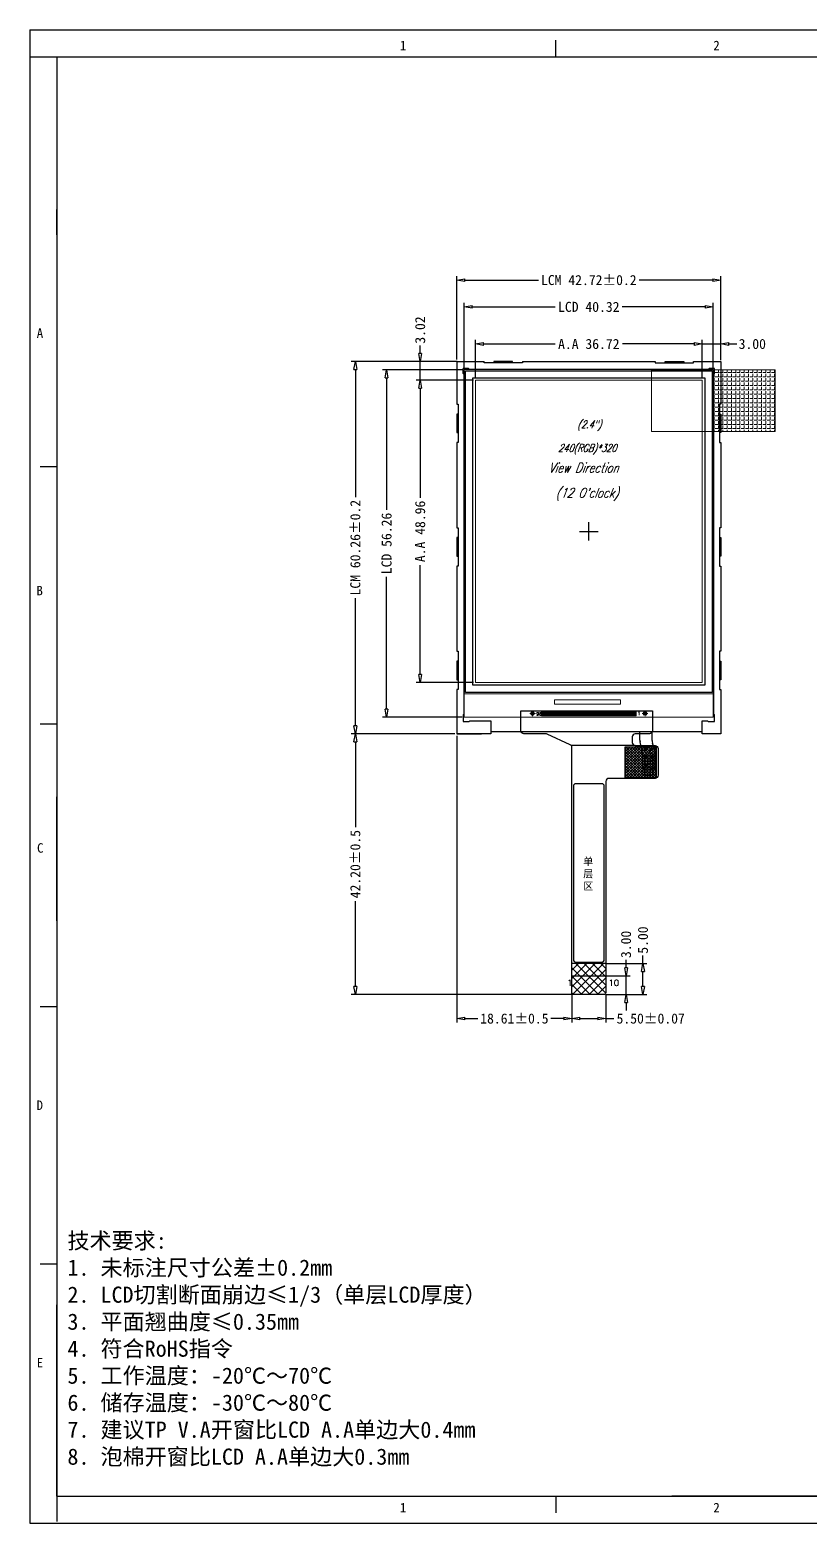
# Model space of a CAD drawing. Header units: millimetres. Extents: x 784 to 1395, y 502 to 744.
# Drawn here: x 1052.3 to 1178.5, y 502.3 to 744 of the extents above; entities that cross this region are included whole.
import ezdxf
from ezdxf.enums import TextEntityAlignment as Align

# ---------------------------------------------------------------- set-up
doc = ezdxf.new("R2010")
doc.units = ezdxf.units.MM
doc.layers.add('BEZEL', color=6, linetype='Continuous', lineweight=9)
doc.layers.add('SPEC', color=2, linetype='Continuous', lineweight=13)
for name, color, linetype in [('BL-FPC', 17, 'Continuous'), ('DIM', 3, 'Continuous'), ('FPC', 60, 'Continuous'), ('Housing', 7, 'Continuous'), ('LCD', 6, 'Continuous'), ('标 注', 3, 'Continuous')]:
    doc.layers.add(name, color=color, linetype=linetype)
doc.styles.add('ROMANS', font='romans.shx', dxfattribs={"width": 0.8})
doc.styles.get("Standard").update_dxf_attribs({"font": 'txt', "bigfont": 'gbcbig.shx'})
doc.styles.add('宋体', font='')
doc.styles.add('样式 3', font='italict.shx', dxfattribs={"width": 0.85, "oblique": 10})
doc.styles.get('宋体').set_extended_font_data('SimSun')
doc.dimstyles.new('标准', dxfattribs={"dimscale": 0.65, "dimtxt": 2.5, "dimasz": 2, "dimexe": 1, "dimexo": 0.5, "dimgap": 0.5, "dimtad": 0, "dimzin": 1, "dimdsep": 46, "dimtxsty": '宋体', "dimblk": 'CLOSEDBLANK', "dimcen": 0, "dimclrd": 5, "dimclre": 5, "dimclrt": 7, "dimadec": 0, "dimazin": 0, "dimtfac": 1, "dimtmove": 0, "dimatfit": 3, "dimldrblk": 'CLOSEDBLANK', "dimfxl": 0, "dimarcsym": 0})

# ---------------------------------------------------------------- blocks, each defined once
blk = doc.blocks.new('_ClosedBlank')
at = {"color": 0, "linetype": 'ByBlock', "lineweight": -2}
for p, q in [((-1, 0.17), (0, 0)), ((-1, 0.17), (-1, -0.17)), ((0, 0), (-1, -0.17))]:
    blk.add_line(p, q, dxfattribs=at)
blk = doc.blocks.new('*D6')
at = {"color": 3, "lineweight": -2}
for p, q in [((1122.66, 689.37), (1122.66, 699.85)), ((1123.96, 699.2), (1137.4, 699.2)), ((1161.68, 699.2), (1148.24, 699.2)), ((1162.98, 689.37), (1162.98, 699.85))]:
    blk.add_line(p, q, dxfattribs=at)
at = {"layer": 'Defpoints', "color": 0}
for p in [(1162.98, 699.2), (1122.66, 689.04), (1162.98, 689.04)]:
    blk.add_point(p, dxfattribs=at)
at = {"color": 3, "lineweight": -2, "xscale": 1.3, "yscale": 1.3, "zscale": 1.3, "rotation": 180}
blk.add_blockref('_ClosedBlank', (1122.66, 699.2), dxfattribs=at)
at = {"color": 3, "lineweight": -2, "xscale": 1.3, "yscale": 1.3, "zscale": 1.3}
blk.add_blockref('_ClosedBlank', (1162.98, 699.2), dxfattribs=at)
at = {"color": 7, "insert": (1142.82, 699.2), "char_height": 1.625, "attachment_point": 5, "style": '宋体'}
blk.add_mtext('LCD 40.32', dxfattribs=at)
blk = doc.blocks.new('654595')
at = {"layer": 'BEZEL', "lineweight": 0}
for p, q in [((2292.25, -2187.57), (2292.08, -2187.57)), ((2292.25, -2187.57), (2292.25, -2187.4)), ((2292.47, -2187.57), (2292.47, -2187.4)), ((2292.64, -2187.57), (2292.47, -2187.57)), ((2310.28, -2187.57), (2310.45, -2187.57)), ((2310.45, -2187.57), (2310.45, -2187.4)), ((2310.56, -2188.13), (2310.56, -2187.23)), ((2310.67, -2187.57), (2310.67, -2187.4)), ((2310.67, -2187.57), (2310.84, -2187.57)), ((2291.91, -2187.68), (2292.81, -2187.68)), ((2292.25, -2187.79), (2292.08, -2187.79)), ((2292.25, -2187.96), (2292.25, -2187.79)), ((2292.64, -2187.79), (2292.47, -2187.79)), ((2292.47, -2187.96), (2292.47, -2187.79)), ((2311.01, -2187.68), (2310.11, -2187.68)), ((2310.28, -2187.79), (2310.45, -2187.79)), ((2310.45, -2187.96), (2310.45, -2187.79)), ((2310.67, -2187.96), (2310.67, -2187.79)), ((2310.67, -2187.79), (2310.84, -2187.79))]:
    blk.add_line(p, q, dxfattribs=at)
for points in [[(2293.81, -2187.28), (2293.92, -2187.28), (2293.92, -2188.08), (2293.81, -2188.08)], [(2293.97, -2187.28), (2294.08, -2187.28), (2294.08, -2188.08), (2293.97, -2188.08)], [(2294.13, -2187.28), (2294.24, -2187.28), (2294.24, -2188.08), (2294.13, -2188.08)], [(2294.29, -2187.28), (2294.4, -2187.28), (2294.4, -2188.08), (2294.29, -2188.08)], [(2294.45, -2187.28), (2294.56, -2187.28), (2294.56, -2188.08), (2294.45, -2188.08)], [(2294.61, -2187.28), (2294.72, -2187.28), (2294.72, -2188.08), (2294.61, -2188.08)], [(2294.77, -2187.28), (2294.88, -2187.28), (2294.88, -2188.08), (2294.77, -2188.08)], [(2294.93, -2187.28), (2295.04, -2187.28), (2295.04, -2188.08), (2294.93, -2188.08)], [(2295.09, -2187.28), (2295.2, -2187.28), (2295.2, -2188.08), (2295.09, -2188.08)], [(2295.25, -2187.28), (2295.36, -2187.28), (2295.36, -2188.08), (2295.25, -2188.08)], [(2295.41, -2187.28), (2295.52, -2187.28), (2295.52, -2188.08), (2295.41, -2188.08)], [(2295.57, -2187.28), (2295.68, -2187.28), (2295.68, -2188.08), (2295.57, -2188.08)], [(2295.73, -2187.28), (2295.84, -2187.28), (2295.84, -2188.08), (2295.73, -2188.08)], [(2295.89, -2187.28), (2296, -2187.28), (2296, -2188.08), (2295.89, -2188.08)], [(2296.05, -2187.28), (2296.16, -2187.28), (2296.16, -2188.08), (2296.05, -2188.08)], [(2296.21, -2187.28), (2296.32, -2187.28), (2296.32, -2188.08), (2296.21, -2188.08)], [(2296.37, -2187.28), (2296.48, -2187.28), (2296.48, -2188.08), (2296.37, -2188.08)], [(2296.53, -2187.28), (2296.64, -2187.28), (2296.64, -2188.08), (2296.53, -2188.08)], [(2296.69, -2187.28), (2296.8, -2187.28), (2296.8, -2188.08), (2296.69, -2188.08)], [(2296.85, -2187.28), (2296.96, -2187.28), (2296.96, -2188.08), (2296.85, -2188.08)], [(2297.01, -2187.28), (2297.12, -2187.28), (2297.12, -2188.08), (2297.01, -2188.08)], [(2297.17, -2187.28), (2297.28, -2187.28), (2297.28, -2188.08), (2297.17, -2188.08)], [(2297.33, -2187.28), (2297.44, -2187.28), (2297.44, -2188.08), (2297.33, -2188.08)], [(2297.49, -2187.28), (2297.6, -2187.28), (2297.6, -2188.08), (2297.49, -2188.08)], [(2297.65, -2187.28), (2297.76, -2187.28), (2297.76, -2188.08), (2297.65, -2188.08)], [(2297.81, -2187.28), (2297.92, -2187.28), (2297.92, -2188.08), (2297.81, -2188.08)], [(2297.97, -2187.28), (2298.08, -2187.28), (2298.08, -2188.08), (2297.97, -2188.08)], [(2298.13, -2187.28), (2298.24, -2187.28), (2298.24, -2188.08), (2298.13, -2188.08)], [(2298.29, -2187.28), (2298.4, -2187.28), (2298.4, -2188.08), (2298.29, -2188.08)], [(2298.45, -2187.28), (2298.56, -2187.28), (2298.56, -2188.08), (2298.45, -2188.08)], [(2298.61, -2187.28), (2298.72, -2187.28), (2298.72, -2188.08), (2298.61, -2188.08)], [(2298.77, -2187.28), (2298.88, -2187.28), (2298.88, -2188.08), (2298.77, -2188.08)], [(2298.93, -2187.28), (2299.04, -2187.28), (2299.04, -2188.08), (2298.93, -2188.08)], [(2299.09, -2187.28), (2299.2, -2187.28), (2299.2, -2188.08), (2299.09, -2188.08)], [(2299.25, -2187.28), (2299.36, -2187.28), (2299.36, -2188.08), (2299.25, -2188.08)], [(2299.41, -2187.28), (2299.52, -2187.28), (2299.52, -2188.08), (2299.41, -2188.08)], [(2299.57, -2187.28), (2299.68, -2187.28), (2299.68, -2188.08), (2299.57, -2188.08)], [(2299.73, -2187.28), (2299.84, -2187.28), (2299.84, -2188.08), (2299.73, -2188.08)], [(2299.89, -2187.28), (2300, -2187.28), (2300, -2188.08), (2299.89, -2188.08)], [(2300.05, -2187.28), (2300.16, -2187.28), (2300.16, -2188.08), (2300.05, -2188.08)], [(2300.21, -2187.28), (2300.32, -2187.28), (2300.32, -2188.08), (2300.21, -2188.08)], [(2300.37, -2187.28), (2300.48, -2187.28), (2300.48, -2188.08), (2300.37, -2188.08)], [(2300.53, -2187.28), (2300.64, -2187.28), (2300.64, -2188.08), (2300.53, -2188.08)], [(2300.69, -2187.28), (2300.8, -2187.28), (2300.8, -2188.08), (2300.69, -2188.08)], [(2300.85, -2187.28), (2300.96, -2187.28), (2300.96, -2188.08), (2300.85, -2188.08)], [(2301.01, -2187.28), (2301.12, -2187.28), (2301.12, -2188.08), (2301.01, -2188.08)], [(2301.17, -2187.28), (2301.28, -2187.28), (2301.28, -2188.08), (2301.17, -2188.08)], [(2301.33, -2187.28), (2301.44, -2187.28), (2301.44, -2188.08), (2301.33, -2188.08)], [(2301.49, -2187.28), (2301.6, -2187.28), (2301.6, -2188.08), (2301.49, -2188.08)], [(2301.65, -2187.28), (2301.76, -2187.28), (2301.76, -2188.08), (2301.65, -2188.08)], [(2301.81, -2187.28), (2301.92, -2187.28), (2301.92, -2188.08), (2301.81, -2188.08)], [(2301.97, -2187.28), (2302.08, -2187.28), (2302.08, -2188.08), (2301.97, -2188.08)], [(2302.13, -2187.28), (2302.24, -2187.28), (2302.24, -2188.08), (2302.13, -2188.08)], [(2302.29, -2187.28), (2302.4, -2187.28), (2302.4, -2188.08), (2302.29, -2188.08)], [(2302.45, -2187.28), (2302.56, -2187.28), (2302.56, -2188.08), (2302.45, -2188.08)], [(2302.61, -2187.28), (2302.72, -2187.28), (2302.72, -2188.08), (2302.61, -2188.08)], [(2302.77, -2187.28), (2302.88, -2187.28), (2302.88, -2188.08), (2302.77, -2188.08)], [(2302.93, -2187.28), (2303.04, -2187.28), (2303.04, -2188.08), (2302.93, -2188.08)], [(2303.09, -2187.28), (2303.2, -2187.28), (2303.2, -2188.08), (2303.09, -2188.08)], [(2303.25, -2187.28), (2303.36, -2187.28), (2303.36, -2188.08), (2303.25, -2188.08)], [(2303.41, -2187.28), (2303.52, -2187.28), (2303.52, -2188.08), (2303.41, -2188.08)], [(2303.57, -2187.28), (2303.68, -2187.28), (2303.68, -2188.08), (2303.57, -2188.08)], [(2303.73, -2187.28), (2303.84, -2187.28), (2303.84, -2188.08), (2303.73, -2188.08)], [(2303.89, -2187.28), (2304, -2187.28), (2304, -2188.08), (2303.89, -2188.08)], [(2304.05, -2187.28), (2304.16, -2187.28), (2304.16, -2188.08), (2304.05, -2188.08)], [(2304.21, -2187.28), (2304.32, -2187.28), (2304.32, -2188.08), (2304.21, -2188.08)], [(2304.37, -2187.28), (2304.48, -2187.28), (2304.48, -2188.08), (2304.37, -2188.08)], [(2304.53, -2187.28), (2304.64, -2187.28), (2304.64, -2188.08), (2304.53, -2188.08)], [(2304.69, -2187.28), (2304.8, -2187.28), (2304.8, -2188.08), (2304.69, -2188.08)], [(2304.85, -2187.28), (2304.96, -2187.28), (2304.96, -2188.08), (2304.85, -2188.08)], [(2305.01, -2187.28), (2305.12, -2187.28), (2305.12, -2188.08), (2305.01, -2188.08)], [(2305.17, -2187.28), (2305.28, -2187.28), (2305.28, -2188.08), (2305.17, -2188.08)], [(2305.33, -2187.28), (2305.44, -2187.28), (2305.44, -2188.08), (2305.33, -2188.08)], [(2305.49, -2187.28), (2305.6, -2187.28), (2305.6, -2188.08), (2305.49, -2188.08)], [(2305.65, -2187.28), (2305.76, -2187.28), (2305.76, -2188.08), (2305.65, -2188.08)], [(2305.81, -2187.28), (2305.92, -2187.28), (2305.92, -2188.08), (2305.81, -2188.08)], [(2305.97, -2187.28), (2306.08, -2187.28), (2306.08, -2188.08), (2305.97, -2188.08)], [(2306.13, -2187.28), (2306.24, -2187.28), (2306.24, -2188.08), (2306.13, -2188.08)], [(2306.29, -2187.28), (2306.4, -2187.28), (2306.4, -2188.08), (2306.29, -2188.08)], [(2306.45, -2187.28), (2306.56, -2187.28), (2306.56, -2188.08), (2306.45, -2188.08)], [(2306.61, -2187.28), (2306.72, -2187.28), (2306.72, -2188.08), (2306.61, -2188.08)], [(2306.77, -2187.28), (2306.88, -2187.28), (2306.88, -2188.08), (2306.77, -2188.08)], [(2306.93, -2187.28), (2307.04, -2187.28), (2307.04, -2188.08), (2306.93, -2188.08)], [(2307.09, -2187.28), (2307.2, -2187.28), (2307.2, -2188.08), (2307.09, -2188.08)], [(2307.25, -2187.28), (2307.36, -2187.28), (2307.36, -2188.08), (2307.25, -2188.08)], [(2307.41, -2187.28), (2307.52, -2187.28), (2307.52, -2188.08), (2307.41, -2188.08)], [(2307.57, -2187.28), (2307.68, -2187.28), (2307.68, -2188.08), (2307.57, -2188.08)], [(2307.73, -2187.28), (2307.84, -2187.28), (2307.84, -2188.08), (2307.73, -2188.08)], [(2307.89, -2187.28), (2308, -2187.28), (2308, -2188.08), (2307.89, -2188.08)], [(2308.05, -2187.28), (2308.16, -2187.28), (2308.16, -2188.08), (2308.05, -2188.08)], [(2308.21, -2187.28), (2308.32, -2187.28), (2308.32, -2188.08), (2308.21, -2188.08)], [(2308.37, -2187.28), (2308.48, -2187.28), (2308.48, -2188.08), (2308.37, -2188.08)], [(2308.53, -2187.28), (2308.64, -2187.28), (2308.64, -2188.08), (2308.53, -2188.08)], [(2308.69, -2187.28), (2308.8, -2187.28), (2308.8, -2188.08), (2308.69, -2188.08)], [(2308.85, -2187.28), (2308.96, -2187.28), (2308.96, -2188.08), (2308.85, -2188.08)], [(2309.01, -2187.28), (2309.12, -2187.28), (2309.12, -2188.08), (2309.01, -2188.08)]]:
    blk.add_lwpolyline(points, close=True, dxfattribs=at)
for centre in [(2292.36, -2187.68), (2310.56, -2187.68)]:
    blk.add_circle(centre, 0.025, dxfattribs=at)
for centre, start, end in [((2292.36, -2187.68), 111.5102, 158.4898), ((2292.36, -2187.68), 21.5102, 68.4898), ((2310.56, -2187.68), 111.5102, 158.4898), ((2310.56, -2187.68), 21.5102, 68.4898), ((2292.36, -2187.68), 201.5102, 248.4898), ((2292.36, -2187.68), 291.5102, 338.4898), ((2310.56, -2187.68), 201.5102, 248.4898), ((2310.56, -2187.68), 291.5102, 338.4898)]:
    blk.add_arc(centre, 0.3, start, end, dxfattribs=at)
at = {"layer": 'BEZEL', "lineweight": 0, "char_height": 0.5, "width": 0.5, "attachment_point": 1}
for s, insert in [('96', (2292.98, -2187.51)), ('1', (2309.36, -2187.43))]:
    blk.add_mtext(s, dxfattribs=dict(at, insert=insert))
blk = doc.blocks.new('3')
at = {"color": 30}
for p, q in [((2299.96, -2158.2), (2302.96, -2158.2)), ((2301.46, -2159.7), (2301.46, -2156.7))]:
    blk.add_line(p, q, dxfattribs=at)
at = {"color": 6}
blk.add_lwpolyline([(2281.5, -2132.22), (2321.42, -2132.22), (2321.42, -2184.28), (2281.5, -2184.28)], close=True, dxfattribs=at)
at = {"layer": 'BEZEL', "color": 4, "lineweight": 0}
for p, q in [((2281.3, -2184.48), (2321.62, -2184.48)), ((2292.36, -2188.13), (2292.36, -2187.23))]:
    blk.add_line(p, q, dxfattribs=at)
for points in [[(2281.3, -2132.02), (2321.62, -2132.02), (2321.62, -2188.28), (2281.3, -2188.28)], [(2319.82, -2133.72), (2283.1, -2133.72), (2283.1, -2133.72), (2283.1, -2182.68), (2319.82, -2182.68)], [(2295.9, -2186.19), (2306.57, -2186.19), (2306.57, -2185.49), (2295.9, -2185.49)]]:
    blk.add_lwpolyline(points, close=True, dxfattribs=at)
at = {"layer": 'FPC', "color": 4}
blk.add_blockref('654595', (0, 0), dxfattribs=at)
at = {"layer": 'SPEC', "lineweight": 9, "style": '样式 3', "oblique": 9.2726, "width": 0.78}
for s, height, p in [('(2.4")', 1.241, (2299.6, -2141.88)), ('240(RGB)*320', 1.2413, (2296.49, -2145.71)), ('View Direction', 1.5491, (2294.98, -2149.13)), ("(12 O'clock)", 1.5491, (2296.12, -2153.19))]:
    blk.add_text(s, height=height, dxfattribs=at).set_placement(p, align=Align.BOTTOM_LEFT)
blk = doc.blocks.new('*D7')
at = {"color": 3, "lineweight": -2}
for p, q in [((1124.46, 687.67), (1124.46, 693.85)), ((1161.18, 687.67), (1161.18, 693.85)), ((1125.76, 693.2), (1137.38, 693.2)), ((1159.88, 693.2), (1148.27, 693.2))]:
    blk.add_line(p, q, dxfattribs=at)
at = {"layer": 'Defpoints', "color": 0}
for p in [(1161.18, 693.2), (1124.46, 687.34), (1161.18, 687.34)]:
    blk.add_point(p, dxfattribs=at)
at = {"color": 3, "lineweight": -2, "xscale": 1.3, "yscale": 1.3, "zscale": 1.3, "rotation": 180}
blk.add_blockref('_ClosedBlank', (1124.46, 693.2), dxfattribs=at)
at = {"color": 3, "lineweight": -2, "xscale": 1.3, "yscale": 1.3, "zscale": 1.3}
blk.add_blockref('_ClosedBlank', (1161.18, 693.2), dxfattribs=at)
at = {"color": 7, "insert": (1142.82, 693.2), "char_height": 1.625, "attachment_point": 5, "style": '宋体'}
blk.add_mtext('A.A 36.72', dxfattribs=at)
blk = doc.blocks.new('*D8')
at = {"color": 3, "lineweight": -2}
for p, q in [((1124.14, 687.34), (1114.87, 687.34)), ((1115.52, 686.04), (1115.52, 668.31)), ((1115.52, 639.68), (1115.52, 657.41)), ((1124.14, 638.38), (1114.87, 638.38))]:
    blk.add_line(p, q, dxfattribs=at)
at = {"layer": 'Defpoints', "color": 0}
for p in [(1124.46, 687.34), (1115.52, 638.38), (1124.46, 638.38)]:
    blk.add_point(p, dxfattribs=at)
at = {"color": 3, "lineweight": -2, "xscale": 1.3, "yscale": 1.3, "zscale": 1.3}
for p, rotation in [((1115.52, 687.34), 90), ((1115.52, 638.38), 270)]:
    blk.add_blockref('_ClosedBlank', p, dxfattribs=dict(at, rotation=rotation))
at = {"color": 7, "insert": (1115.52, 662.86), "char_height": 1.625, "attachment_point": 5, "rotation": 90, "style": '宋体'}
blk.add_mtext('A.A 48.96', dxfattribs=at)
blk = doc.blocks.new('*D9')
at = {"color": 3, "lineweight": -2}
for p, q in [((1122.34, 689.04), (1109.43, 689.04)), ((1110.08, 687.74), (1110.08, 666.34)), ((1110.08, 634.08), (1110.08, 655.49)), ((1122.34, 632.78), (1109.43, 632.78))]:
    blk.add_line(p, q, dxfattribs=at)
at = {"layer": 'Defpoints', "color": 0}
for p in [(1122.66, 689.04), (1110.08, 632.78), (1122.66, 632.78)]:
    blk.add_point(p, dxfattribs=at)
at = {"color": 3, "lineweight": -2, "xscale": 1.3, "yscale": 1.3, "zscale": 1.3}
for p, rotation in [((1110.08, 689.04), 90), ((1110.08, 632.78), 270)]:
    blk.add_blockref('_ClosedBlank', p, dxfattribs=dict(at, rotation=rotation))
at = {"color": 7, "insert": (1110.08, 660.91), "char_height": 1.625, "attachment_point": 5, "rotation": 90, "style": '宋体'}
blk.add_mtext('LCD 56.26', dxfattribs=at)
blk = doc.blocks.new('*D11')
at = {"color": 3, "lineweight": -2}
for p, q in [((1161.18, 687.67), (1161.18, 693.85)), ((1164.18, 690.57), (1164.18, 693.85)), ((1159.88, 693.2), (1158.58, 693.2)), ((1161.18, 693.2), (1164.18, 693.2)), ((1165.48, 693.2), (1166.78, 693.2))]:
    blk.add_line(p, q, dxfattribs=at)
at = {"layer": 'Defpoints', "color": 0}
for p in [(1164.18, 693.2), (1164.18, 690.24), (1161.18, 687.34)]:
    blk.add_point(p, dxfattribs=at)
at = {"color": 3, "lineweight": -2, "xscale": 1.3, "yscale": 1.3, "zscale": 1.3}
blk.add_blockref('_ClosedBlank', (1161.18, 693.2), dxfattribs=at)
at = {"color": 3, "lineweight": -2, "xscale": 1.3, "yscale": 1.3, "zscale": 1.3, "rotation": 180}
blk.add_blockref('_ClosedBlank', (1164.18, 693.2), dxfattribs=at)
at = {"color": 7, "insert": (1169.29, 693.2), "char_height": 1.625, "attachment_point": 5, "style": '宋体'}
blk.add_mtext('3.00', dxfattribs=at)
blk = doc.blocks.new('*D12')
at = {"color": 3, "lineweight": -2}
for p, q in [((1115.52, 691.66), (1115.52, 692.96)), ((1121.14, 690.36), (1114.87, 690.36)), ((1115.52, 687.34), (1115.52, 690.36)), ((1124.14, 687.34), (1114.87, 687.34)), ((1115.52, 686.04), (1115.52, 684.74))]:
    blk.add_line(p, q, dxfattribs=at)
at = {"layer": 'Defpoints', "color": 0}
for p in [(1115.52, 690.36), (1121.46, 690.36), (1124.46, 687.34)]:
    blk.add_point(p, dxfattribs=at)
at = {"color": 3, "lineweight": -2, "xscale": 1.3, "yscale": 1.3, "zscale": 1.3}
for p, rotation in [((1115.52, 690.36), 270), ((1115.52, 687.34), 90)]:
    blk.add_blockref('_ClosedBlank', p, dxfattribs=dict(at, rotation=rotation))
at = {"color": 7, "insert": (1115.52, 695.46), "char_height": 1.625, "attachment_point": 5, "rotation": 90, "style": '宋体'}
blk.add_mtext('3.02', dxfattribs=at)
blk = doc.blocks.new('zw$C1AA')
at = {"color": 7, "linetype": 'Continuous'}
for p, q in [((0, 60.26), (4.4, 60.26)), ((0, 60.26), (0, 53.36)), ((1.87, 59.14), (1, 59.14)), ((1, 58.34), (1, 59.14)), ((1, 58.34), (1.1, 58.24)), ((1.1, 58.24), (1.1, 3.18)), ((1.97, 59.04), (1.87, 59.14)), ((1.97, 59.04), (40.75, 59.04)), ((4.4, 60.06), (4.4, 60.26)), ((10.6, 60.06), (4.4, 60.06)), ((6, 60.26), (6, 60.06)), ((9, 60.26), (6, 60.26)), ((9, 60.06), (9, 60.26)), ((10.6, 60.26), (32.12, 60.26)), ((10.6, 60.26), (10.6, 60.06)), ((32.12, 60.26), (32.12, 60.06)), ((32.12, 60.06), (38.32, 60.06)), ((33.72, 60.06), (33.72, 60.26)), ((33.72, 60.26), (36.72, 60.26)), ((36.72, 60.26), (36.72, 60.06)), ((38.32, 60.26), (42.72, 60.26)), ((38.32, 60.06), (38.32, 60.26)), ((40.85, 59.14), (40.75, 59.04)), ((41.72, 59.14), (40.85, 59.14)), ((41.62, 58.24), (41.72, 58.34)), ((41.62, 3.18), (41.62, 58.24)), ((41.72, 58.34), (41.72, 59.14)), ((42.72, 60.26), (42.72, 53.36)), ((0, 53.36), (0.2, 53.36)), ((0.2, 53.36), (0.2, 47.16)), ((42.72, 53.36), (42.52, 53.36)), ((42.52, 53.36), (42.52, 47.16)), ((0.2, 51.76), (0, 51.76)), ((0, 51.76), (0, 48.76)), ((0.2, 51.76), (0.15, 51.76)), ((42.52, 51.76), (42.72, 51.76)), ((42.72, 51.76), (42.72, 48.76)), ((0, 48.76), (0.2, 48.76)), ((0.15, 48.76), (0.2, 48.76)), ((42.72, 48.76), (42.52, 48.76)), ((0.2, 47.16), (0, 47.16)), ((0, 47.16), (0, 33.36)), ((42.52, 47.16), (42.72, 47.16)), ((42.72, 47.16), (42.72, 33.36)), ((0, 33.36), (0.2, 33.36)), ((0.2, 31.76), (0, 31.76)), ((0, 31.76), (0, 28.76)), ((0.2, 31.76), (0.15, 31.76)), ((0.2, 31.76), (0.15, 31.76)), ((0.2, 33.36), (0.2, 27.16)), ((42.72, 33.36), (42.52, 33.36)), ((42.52, 33.36), (42.52, 27.16)), ((42.52, 31.76), (42.57, 31.76)), ((42.52, 31.76), (42.72, 31.76)), ((42.72, 31.76), (42.72, 28.76)), ((0, 28.76), (0.2, 28.76)), ((0.2, 27.16), (0, 27.16)), ((0, 27.16), (0, 13.36)), ((0.15, 28.76), (0.2, 28.76)), ((0.15, 28.76), (0.2, 28.76)), ((42.57, 28.76), (42.52, 28.76)), ((42.72, 28.76), (42.52, 28.76)), ((42.52, 27.16), (42.72, 27.16)), ((42.72, 27.16), (42.72, 13.36)), ((0, 13.36), (0.2, 13.36)), ((0.2, 13.36), (0.2, 7.16)), ((42.72, 13.36), (42.52, 13.36)), ((42.52, 13.36), (42.52, 7.16)), ((0.2, 11.76), (0, 11.76)), ((0, 11.76), (0, 8.76)), ((0.2, 11.76), (0.15, 11.76)), ((0.2, 11.76), (0.15, 11.76)), ((42.52, 11.76), (42.57, 11.76)), ((42.52, 11.76), (42.72, 11.76)), ((42.72, 11.76), (42.72, 8.76)), ((0, 8.76), (0.2, 8.76)), ((0.15, 8.76), (0.2, 8.76)), ((0.15, 8.76), (0.2, 8.76)), ((42.57, 8.76), (42.52, 8.76)), ((42.72, 8.76), (42.52, 8.76)), ((0, 7.16), (0, 0)), ((0.2, 7.16), (0, 7.16)), ((42.52, 7.16), (42.72, 7.16)), ((42.72, 7.16), (42.72, 0)), ((1.1, 3.18), (1, 3.08)), ((1, 3.08), (1, 1.98)), ((41.72, 3.08), (41.62, 3.18)), ((41.72, 1.98), (41.72, 3.08)), ((5.5, 0), (0, 0)), ((0, 0), (4, 0)), ((1, 1.98), (2, 1.98)), ((2, 1.98), (2.1, 2.08)), ((2.1, 2.08), (5.5, 2.08)), ((5.5, 2.08), (5.5, 0)), ((39.72, 0.3), (5.5, 0.3)), ((39.72, 0), (39.72, 2.08)), ((39.72, 2.08), (40.58, 2.08)), ((42.72, 0), (39.72, 0)), ((40.58, 2.08), (40.68, 1.98)), ((40.68, 1.98), (41.72, 1.98))]:
    blk.add_line(p, q, dxfattribs=at)
blk.add_lwpolyline([(2.6, 57.61), (40.12, 57.61), (40.12, 7.85), (2.6, 7.85)], close=True, dxfattribs=at)
blk = doc.blocks.new('*D18')
at = {"color": 3, "lineweight": -2}
for p, q in [((1121.53, 690.36), (1104.37, 690.36)), ((1105.02, 689.06), (1105.02, 668.39)), ((1105.02, 631.4), (1105.02, 652.07)), ((1121.14, 630.1), (1104.37, 630.1))]:
    blk.add_line(p, q, dxfattribs=at)
at = {"layer": 'Defpoints', "color": 0}
for p in [(1105.02, 690.36), (1121.86, 690.36), (1121.46, 630.1)]:
    blk.add_point(p, dxfattribs=at)
at = {"color": 3, "lineweight": -2, "xscale": 1.3, "yscale": 1.3, "zscale": 1.3}
for p, rotation in [((1105.02, 690.36), 90), ((1105.02, 630.1), 270)]:
    blk.add_blockref('_ClosedBlank', p, dxfattribs=dict(at, rotation=rotation))
at = {"color": 7, "insert": (1105.02, 660.23), "char_height": 1.625, "attachment_point": 5, "rotation": 90, "style": '宋体'}
blk.add_mtext('LCM 60.26{\\fSimSun|b0|i0|c134|p2;±0.2}', dxfattribs=at)
blk = doc.blocks.new('*D19')
at = {"color": 3, "lineweight": -2}
for p, q in [((1121.46, 690.69), (1121.46, 704.19)), ((1122.76, 703.54), (1134.66, 703.54)), ((1162.88, 703.54), (1150.98, 703.54)), ((1164.18, 690.69), (1164.18, 704.19))]:
    blk.add_line(p, q, dxfattribs=at)
at = {"layer": 'Defpoints', "color": 0}
for p in [(1164.18, 703.54), (1121.46, 690.36), (1164.18, 690.36)]:
    blk.add_point(p, dxfattribs=at)
at = {"color": 3, "lineweight": -2, "xscale": 1.3, "yscale": 1.3, "zscale": 1.3, "rotation": 180}
blk.add_blockref('_ClosedBlank', (1121.46, 703.54), dxfattribs=at)
at = {"color": 3, "lineweight": -2, "xscale": 1.3, "yscale": 1.3, "zscale": 1.3}
blk.add_blockref('_ClosedBlank', (1164.18, 703.54), dxfattribs=at)
at = {"color": 7, "insert": (1142.82, 703.54), "char_height": 1.625, "attachment_point": 5, "style": '宋体'}
blk.add_mtext('LCM 42.72{\\fSimSun|b0|i0|c134|p2;±0.2}', dxfattribs=at)
blk = doc.blocks.new('*D118')
at = {"color": 3, "lineweight": -2}
for p, q in [((1121.14, 630.1), (1104.37, 630.1)), ((1105.02, 628.8), (1105.02, 614.99)), ((1105.02, 589.2), (1105.02, 603.01)), ((1140.05, 587.9), (1104.37, 587.9))]:
    blk.add_line(p, q, dxfattribs=at)
at = {"layer": 'Defpoints', "color": 0}
for p in [(1105.02, 630.1), (1121.46, 630.1), (1140.37, 587.9)]:
    blk.add_point(p, dxfattribs=at)
at = {"color": 3, "lineweight": -2, "xscale": 1.3, "yscale": 1.3, "zscale": 1.3}
for p, rotation in [((1105.02, 630.1), 90), ((1105.02, 587.9), 270)]:
    blk.add_blockref('_ClosedBlank', p, dxfattribs=dict(at, rotation=rotation))
at = {"color": 7, "insert": (1105.02, 609), "char_height": 1.625, "attachment_point": 5, "rotation": 90, "style": '宋体'}
blk.add_mtext('42.20%%P0.5', dxfattribs=at)
blk = doc.blocks.new('*D120')
at = {"color": 3, "lineweight": -2}
for p, q in [((1121.46, 629.78), (1121.46, 583.35)), ((1140.07, 587.88), (1140.07, 583.35)), ((1122.76, 584), (1124.87, 584)), ((1138.77, 584), (1136.67, 584))]:
    blk.add_line(p, q, dxfattribs=at)
at = {"layer": 'Defpoints', "color": 0}
for p in [(1121.46, 630.1), (1140.07, 588.2), (1121.46, 584)]:
    blk.add_point(p, dxfattribs=at)
at = {"color": 3, "lineweight": -2, "xscale": 1.3, "yscale": 1.3, "zscale": 1.3, "rotation": 180}
blk.add_blockref('_ClosedBlank', (1121.46, 584), dxfattribs=at)
at = {"color": 3, "lineweight": -2, "xscale": 1.3, "yscale": 1.3, "zscale": 1.3}
blk.add_blockref('_ClosedBlank', (1140.07, 584), dxfattribs=at)
at = {"color": 7, "insert": (1130.77, 584), "char_height": 1.625, "attachment_point": 5, "style": '宋体'}
blk.add_mtext('18.61%%P0.5', dxfattribs=at)
blk = doc.blocks.new('*D121')
at = {"color": 3, "lineweight": -2}
for p, q in [((1140.07, 587.88), (1140.07, 583.35)), ((1145.57, 587.88), (1145.57, 583.35)), ((1141.37, 584), (1144.27, 584)), ((1145.57, 584), (1146.87, 584))]:
    blk.add_line(p, q, dxfattribs=at)
at = {"layer": 'Defpoints', "color": 0}
for p in [(1140.07, 588.2), (1145.57, 588.2), (1145.57, 584)]:
    blk.add_point(p, dxfattribs=at)
at = {"color": 3, "lineweight": -2, "xscale": 1.3, "yscale": 1.3, "zscale": 1.3, "rotation": 180}
blk.add_blockref('_ClosedBlank', (1140.07, 584), dxfattribs=at)
at = {"color": 3, "lineweight": -2, "xscale": 1.3, "yscale": 1.3, "zscale": 1.3}
blk.add_blockref('_ClosedBlank', (1145.57, 584), dxfattribs=at)
at = {"color": 7, "insert": (1152.84, 584), "char_height": 1.625, "attachment_point": 5, "style": '宋体'}
blk.add_mtext('5.50%%P0.07', dxfattribs=at)
blk = doc.blocks.new('*D124')
at = {"color": 3, "lineweight": -2}
for p, q in [((1148.85, 592.2), (1148.85, 593.5)), ((1145.6, 590.9), (1149.5, 590.9)), ((1148.85, 587.9), (1148.85, 590.9)), ((1145.6, 587.9), (1149.5, 587.9)), ((1148.85, 586.6), (1148.85, 585.3))]:
    blk.add_line(p, q, dxfattribs=at)
at = {"layer": 'Defpoints', "color": 0}
for p in [(1145.27, 590.9), (1148.85, 590.9), (1145.27, 587.9)]:
    blk.add_point(p, dxfattribs=at)
at = {"color": 3, "lineweight": -2, "xscale": 1.3, "yscale": 1.3, "zscale": 1.3}
for p, rotation in [((1148.85, 590.9), 270), ((1148.85, 587.9), 90)]:
    blk.add_blockref('_ClosedBlank', p, dxfattribs=dict(at, rotation=rotation))
at = {"color": 7, "insert": (1148.85, 596.01), "char_height": 1.625, "attachment_point": 5, "rotation": 90, "style": '宋体'}
blk.add_mtext('3.00', dxfattribs=at)
blk = doc.blocks.new('*D125')
at = {"color": 3, "lineweight": -2}
for p, q in [((1145.6, 592.9), (1152.24, 592.9)), ((1151.59, 592.9), (1151.59, 594.2)), ((1151.59, 589.2), (1151.59, 591.6)), ((1145.6, 587.9), (1152.24, 587.9))]:
    blk.add_line(p, q, dxfattribs=at)
at = {"layer": 'Defpoints', "color": 0}
for p in [(1145.27, 592.9), (1151.59, 592.9), (1145.27, 587.9)]:
    blk.add_point(p, dxfattribs=at)
at = {"color": 3, "lineweight": -2, "xscale": 1.3, "yscale": 1.3, "zscale": 1.3}
for p, rotation in [((1151.59, 592.9), 90), ((1151.59, 587.9), 270)]:
    blk.add_blockref('_ClosedBlank', p, dxfattribs=dict(at, rotation=rotation))
at = {"color": 7, "insert": (1151.59, 596.71), "char_height": 1.625, "attachment_point": 5, "rotation": 90, "style": '宋体'}
blk.add_mtext('5.00', dxfattribs=at)

msp = doc.modelspace()

# ---------------------------------------------------------------- hatches: boundary and pattern name
h = msp.add_hatch()
h.set_pattern_fill('ANSI37', color=1, scale=0.3)
h.paths.add_polyline_path([(1145.272, 587.901, 0.4142136), (1145.572, 588.201), (1145.572, 590.901), (1140.072, 590.901), (1140.072, 588.201, 0.4142136), (1140.372, 587.901)])
h.paths.add_polyline_path([(1145.572, 590.901), (1145.572, 592.901), (1140.072, 592.901), (1140.072, 590.901)])
at = {"layer": 'FPC', "lineweight": 9}
h = msp.add_hatch(dxfattribs=at)
h.set_pattern_fill('ANGLE', color=1, scale=0.1, style=0)
h.set_pattern_definition([(180, (2337.2862, 5052.8024), (0, 0.6985), [0.508, -0.1905]), (90, (2337.2862, 5052.8024), (0.6985, 4e-17), [0.508, -0.1905])])
h.paths.add_polyline_path([(1162.982, 679.041), (1172.982, 679.041), (1172.982, 689.041), (1162.982, 689.041)])
at = {"layer": 'FPC'}
h = msp.add_hatch(dxfattribs=at)
h.set_pattern_fill('ANSI37', color=256, scale=0.1)
h.set_pattern_definition([(45, (-29.9327, 7.1276), (-0.2245064, 0.2245064), []), (135, (-29.9327, 7.1276), (-0.2245064, -0.2245064), [])])
h.paths.add_polyline_path([(1148.706, 623.016), (1148.706, 628.016), (1153.706, 628.016), (1153.706, 623.016)])

# ---------------------------------------------------------------- linework, layer by layer
at = {"color": 7, "linetype": 'Continuous'}
for p, q in [((1052.321, 744.05), (1394.92, 744.05)), ((1052.321, 744.05), (1052.321, 502.327)), ((1052.321, 502.327), (1394.92, 502.327))]:
    msp.add_line(p, q, dxfattribs=at)
at = {"linetype": 'Continuous'}
for p, q in [((1137.496, 739.665), (1137.496, 742.405)), ((1052.321, 739.665), (1390.535, 739.665)), ((1056.706, 739.665), (1056.706, 502.565)), ((1056.706, 710.846), (1056.706, 714.993)), ((1056.706, 673.337), (1053.965, 673.337)), ((1056.706, 631.681), (1053.965, 631.681)), ((1056.706, 585.877), (1053.965, 585.877)), ((1056.706, 544.221), (1053.965, 544.221)), ((1056.706, 506.712), (1390.535, 506.712)), ((1137.496, 506.712), (1137.496, 503.971))]:
    msp.add_line(p, q, dxfattribs=at)
at = {"color": 30}
msp.add_line((1150.332, 628.201), (1139.956, 628.201), dxfattribs=at)
at = {"color": 4, "linetype": 'Continuous'}
for p, q in [((1056.706, 506.712), (1056.706, 537.67)), ((1250.329, 506.712), (1156.247, 506.712))]:
    msp.add_line(p, q, dxfattribs=at)
at = {"color": 30}
for points in [[(1151.955, 626.881), (1152.355, 626.881), (1152.355, 623.381), (1151.955, 623.381)], [(1152.755, 626.89), (1153.155, 626.89), (1153.155, 623.39), (1152.755, 623.39)]]:
    msp.add_lwpolyline(points, close=True, dxfattribs=at)
at = {"color": 7, "const_width": 0.2}
msp.add_lwpolyline([(1145.572, 590.901), (1140.072, 590.901)], dxfattribs=at)
at = {"layer": 'BL-FPC', "color": 7}
for p, q in [((1151.555, 624.681), (1151.555, 626.593)), ((1151.955, 626.381), (1152.355, 626.381)), ((1151.955, 625.181), (1151.955, 626.381)), ((1151.955, 626.381), (1152.355, 626.381)), ((1151.955, 625.181), (1151.955, 626.381)), ((1152.355, 626.381), (1152.355, 625.181)), ((1152.355, 626.381), (1152.355, 625.181)), ((1152.755, 626.381), (1153.155, 626.381)), ((1152.755, 625.831), (1152.755, 626.381)), ((1152.755, 626.381), (1153.155, 626.381)), ((1152.755, 625.831), (1152.755, 626.381)), ((1153.155, 626.381), (1153.155, 625.831)), ((1153.155, 626.381), (1153.155, 625.831)), ((1153.555, 625.181), (1153.555, 626.977)), ((1153.555, 624.681), (1153.555, 626.693)), ((1153.555, 625.181), (1153.555, 626.381)), ((1153.555, 625.181), (1153.555, 626.381)), ((1152.055, 624.381), (1151.855, 624.381)), ((1152.055, 624.381), (1151.855, 624.381)), ((1151.955, 624.381), (1151.955, 624.881)), ((1151.955, 624.381), (1151.955, 624.881)), ((1152.055, 624.381), (1151.955, 624.381)), ((1152.055, 624.381), (1151.955, 624.381)), ((1152.355, 624.381), (1152.255, 624.381)), ((1152.355, 624.381), (1152.255, 624.381)), ((1152.355, 624.881), (1152.355, 624.381)), ((1152.355, 624.881), (1152.355, 624.381)), ((1152.355, 624.381), (1152.755, 624.381)), ((1152.355, 624.381), (1152.755, 624.381)), ((1152.755, 624.381), (1152.755, 625.531)), ((1152.755, 624.381), (1152.755, 625.531)), ((1152.855, 624.381), (1152.755, 624.381)), ((1152.855, 624.381), (1152.755, 624.381)), ((1153.255, 624.381), (1153.055, 624.381)), ((1153.255, 624.381), (1153.055, 624.381)), ((1153.155, 625.531), (1153.155, 624.381)), ((1153.155, 625.531), (1153.155, 624.381))]:
    msp.add_line(p, q, dxfattribs=at)
for centre in [(1152.155, 625.031), (1152.155, 625.031), (1152.955, 625.681), (1152.955, 625.681)]:
    msp.add_circle(centre, 0.1, dxfattribs=at)
for centre, radius, start, end in [((1151.855, 624.681), 0.3, 180, 270), ((1151.855, 624.681), 0.3, 180, 270), ((1152.155, 625.031), 0.25, 143.1301, 216.8699), ((1152.155, 625.031), 0.25, 143.1301, 216.8699), ((1152.155, 624.381), 0.1, 0, 180), ((1152.155, 624.381), 0.1, 0, 180), ((1152.155, 625.031), 0.25, 323.1301, 36.8699), ((1152.155, 625.031), 0.25, 323.1301, 36.8699), ((1152.955, 625.681), 0.25, 143.1301, 216.8699), ((1152.955, 625.681), 0.25, 143.1301, 216.8699), ((1152.955, 624.381), 0.1, 0, 180), ((1152.955, 624.381), 0.1, 0, 180), ((1152.955, 625.681), 0.25, 323.1301, 36.8699), ((1152.955, 625.681), 0.25, 323.1301, 36.8699), ((1153.255, 624.681), 0.3, 270, 0), ((1153.255, 624.681), 0.3, 270, 0)]:
    msp.add_arc(centre, radius, start, end, dxfattribs=at)
at = {"layer": 'FPC', "color": 1, "lineweight": 9}
msp.add_lwpolyline([(1172.982, 679.041), (1152.982, 679.041), (1152.982, 689.041), (1172.982, 689.041)], close=True, dxfattribs=at)
at = {"layer": 'FPC'}
msp.add_lwpolyline([(1148.706, 628.016), (1153.706, 628.016), (1153.706, 623.016), (1148.706, 623.016)], close=True, dxfattribs=at)
at = {"layer": 'FPC', "color": 30, "lineweight": 9}
msp.add_lwpolyline([(1153.122, 623.471), (1153.122, 623.471)], close=True, dxfattribs=at)
at = {"layer": 'FPC'}
msp.add_lwpolyline([(1145.572, 592.901), (1140.072, 592.901)], dxfattribs=at)
at = {"layer": 'Housing', "color": 30}
msp.add_lwpolyline([(1139.782, 628.335), (1136.067, 630.055, 0.1088184), (1135.857, 630.101), (1132.322, 630.101, -0.4142136), (1131.822, 630.601), (1131.822, 633.821), (1153.122, 633.821), (1153.122, 630.601, -0.4142136), (1152.622, 630.101), (1150.332, 630.101, 0.4142136), (1149.832, 629.601), (1149.832, 628.701, 0.4142136), (1150.332, 628.201), (1153.555, 628.201, -0.4142136), (1154.055, 627.701), (1154.055, 623.39, -0.4142136), (1153.555, 622.89), (1146.072, 622.89, 0.4142136), (1145.572, 622.39), (1145.572, 588.201, -0.4142136), (1145.272, 587.901), (1140.372, 587.901, -0.4142136), (1140.072, 588.201), (1140.072, 627.882, 0.2922235)], format="xyb", close=True, dxfattribs=at)
at = {"layer": 'Housing'}
msp.add_lwpolyline([(1140.322, 621.618), (1140.322, 593.551, 0.4142136), (1140.722, 593.151), (1144.922, 593.151, 0.4142136), (1145.322, 593.551), (1145.322, 621.618, 0.4142136), (1144.922, 622.018), (1140.722, 622.018, 0.4142136)], format="xyb", close=True, dxfattribs=at)
at = {"layer": 'LCD', "color": 7}
for p, q in [((1151.085, 629.095), (1151.085, 630.401)), ((1151.521, 626.908), (1151.119, 628.779)), ((1153.085, 629.006), (1153.085, 630.401)), ((1153.494, 627.4), (1153.146, 628.583))]:
    msp.add_line(p, q, dxfattribs=at)
for centre, start, end in [((1152.585, 629.095), 180, 192.13908), ((1154.585, 629.006), 180, 196.37838), ((1150.055, 626.593), 0, 12.13908), ((1152.055, 626.977), 0, 16.37838)]:
    msp.add_arc(centre, 1.5, start, end, dxfattribs=at)
at = {"layer": '标 注', "color": 0}
msp.add_line((1056.706, 599.815), (1056.706, 619.918), dxfattribs=at)

# ---------------------------------------------------------------- block references
at = {"color": 30}
msp.add_blockref('zw$C1AA', (1121.462, 630.101), dxfattribs=at)
at = {"color": 7, "linetype": 'Continuous', "lineweight": 9}
msp.add_blockref('3', (-1158.641, 2821.065), dxfattribs=at)

# ---------------------------------------------------------------- texts
at = {"color": 4, "linetype": 'Continuous', "style": '宋体'}
for s, p in [('1', (1112.237, 740.761)), ('2', (1162.981, 740.761)), ('A', (1053.433, 694.187)), ('B', (1053.381, 652.517)), ('C', (1053.483, 610.854)), ('D', (1053.407, 569.211)), ('E', (1053.434, 527.548)), ('1', (1112.237, 504.081)), ('2', (1162.981, 504.081))]:
    msp.add_text(s, height=1.535, dxfattribs=at).set_placement(p)
at = {"color": 7, "style": 'ROMANS'}
for s, p in [('K', (1151.747, 627.123)), ('A', (1152.633, 627.106))]:
    msp.add_text(s, height=0.8, dxfattribs=at).set_placement(p)
at = {"ltscale": 0.5, "insert": (1141.91, 610.041), "char_height": 1.2, "width": 1.72472, "attachment_point": 1}
msp.add_mtext('{\\fSimSun|b0|i0|c134|p2;单层区}', dxfattribs=at)
at = {"layer": 'DIM', "lineweight": 0, "insert": (1058.403, 549.366), "char_height": 2.62172, "width": 112.94924, "attachment_point": 1, "style": '宋体'}
msp.add_mtext('{\\C0;技术要求:\\P1. 未标注尺寸公差±0.2mm\\P2. LCD切割断面崩边≤1/3（单层LCD厚度）\\P3. 平面翘曲度≤0.35mm\\P4. 符合RoHS指令\\P5. 工作温度：-20℃～70℃ \\P6. 储存温度：-30℃～80℃\\P7. 建议TP V.A开窗比LCD A.A单边大0.4mm\\P8. 泡棉开窗比LCD A.A单边大0.3mm}', dxfattribs=at)
at = {"layer": 'FPC', "color": 0, "insert": (1139.305, 590.298), "char_height": 1, "attachment_point": 1}
msp.add_mtext('1', dxfattribs=at)
at = {"layer": 'FPC', "color": 0, "insert": (1146.009, 590.287), "char_height": 1, "width": 1.84102, "attachment_point": 1}
msp.add_mtext('10', dxfattribs=at)

# ---------------------------------------------------------------- dimensions: what is measured, and where the dimension line sits
at = {"color": 30}
for base, p1, p2, text, override, picture, middle in [((1164.182, 703.539), (1121.462, 690.361), (1164.182, 690.361), 'LCM <>{\\fSimSun|b0|i0|c134|p2;±0.2}', {"dimtxsty": '宋体', "dimclrd": 3, "dimclre": 3}, '*D19', (1142.822, 703.539)), ((1162.982, 699.204), (1122.662, 689.041), (1162.982, 689.041), 'LCD <>', {"dimblk": 'ClosedBlank', "dimclrd": 3, "dimclre": 3}, '*D6', (1142.822, 699.204)), ((1161.182, 693.196), (1124.462, 687.341), (1161.182, 687.341), 'A.A <>', {"dimblk": 'ClosedBlank', "dimclrd": 3, "dimclre": 3}, '*D7', (1142.822, 693.196)), ((1121.462, 584.004), (1140.072, 588.201), (1121.462, 630.101), '<>%%P0.5', {"dimtxsty": '宋体', "dimclrd": 3, "dimclre": 3}, '*D120', (1130.767, 584.004)), ((1145.572, 584.004), (1140.072, 588.201), (1145.572, 588.201), '<>%%P0.07', {"dimtxsty": '宋体', "dimclrd": 3, "dimclre": 3}, '*D121', (1152.839, 584.004))]:
    dim = msp.add_linear_dim(base=base, p1=p1, p2=p2, text=text, dimstyle='标准', override=override, dxfattribs=at)
    dim.commit()
    dim.dimension.update_dxf_attribs({"geometry": picture, "text_midpoint": middle})
for base, p1, p2, override, picture, middle in [((1115.519, 690.361), (1124.462, 687.341), (1121.462, 690.361), {"dimblk": 'ClosedBlank', "dimclrd": 3, "dimclre": 3}, '*D12', (1115.519, 695.457)), ((1151.591, 592.901), (1145.272, 587.901), (1145.272, 592.901), {"dimclrd": 3, "dimclre": 3}, '*D125', (1151.591, 596.711)), ((1148.853, 590.901), (1145.272, 587.901), (1145.272, 590.901), {"dimclrd": 3, "dimclre": 3}, '*D124', (1148.853, 596.011))]:
    dim = msp.add_linear_dim(base=base, p1=p1, p2=p2, angle=90, dimstyle='标准', override=override, dxfattribs=at)
    dim.commit()
    dim.dimension.update_dxf_attribs({"geometry": picture, "text_midpoint": middle})
dim = msp.add_linear_dim(base=(1164.182, 693.196), p1=(1161.182, 687.341), p2=(1164.182, 690.241), dimstyle='标准', override={"dimblk": 'ClosedBlank', "dimclrd": 3, "dimclre": 3}, dxfattribs=at)
dim.commit()
dim.dimension.update_dxf_attribs({"geometry": '*D11', "text_midpoint": (1169.291, 693.196)})
for base, p1, p2, text, override, picture, middle in [((1105.019, 690.361), (1121.462, 630.101), (1121.86, 690.361), 'LCM <>{\\fSimSun|b0|i0|c134|p2;±0.2}', {"dimtxsty": '宋体', "dimclrd": 3, "dimclre": 3}, '*D18', (1105.019, 660.231)), ((1110.078, 632.781), (1122.662, 689.041), (1122.662, 632.781), 'LCD <>', {"dimblk": 'ClosedBlank', "dimclrd": 3, "dimclre": 3}, '*D9', (1110.078, 660.911)), ((1115.519, 638.381), (1124.462, 687.341), (1124.462, 638.381), 'A.A <>', {"dimblk": 'ClosedBlank', "dimclrd": 3, "dimclre": 3}, '*D8', (1115.519, 662.861)), ((1105.019, 630.101), (1140.372, 587.901), (1121.462, 630.101), '<>%%P0.5', {"dimtxsty": '宋体', "dimclrd": 3, "dimclre": 3}, '*D118', (1105.019, 609.001))]:
    dim = msp.add_linear_dim(base=base, p1=p1, p2=p2, angle=90, text=text, dimstyle='标准', override=override, dxfattribs=at)
    dim.commit()
    dim.dimension.update_dxf_attribs({"geometry": picture, "text_midpoint": middle})

doc.saveas('drawing.dxf')
